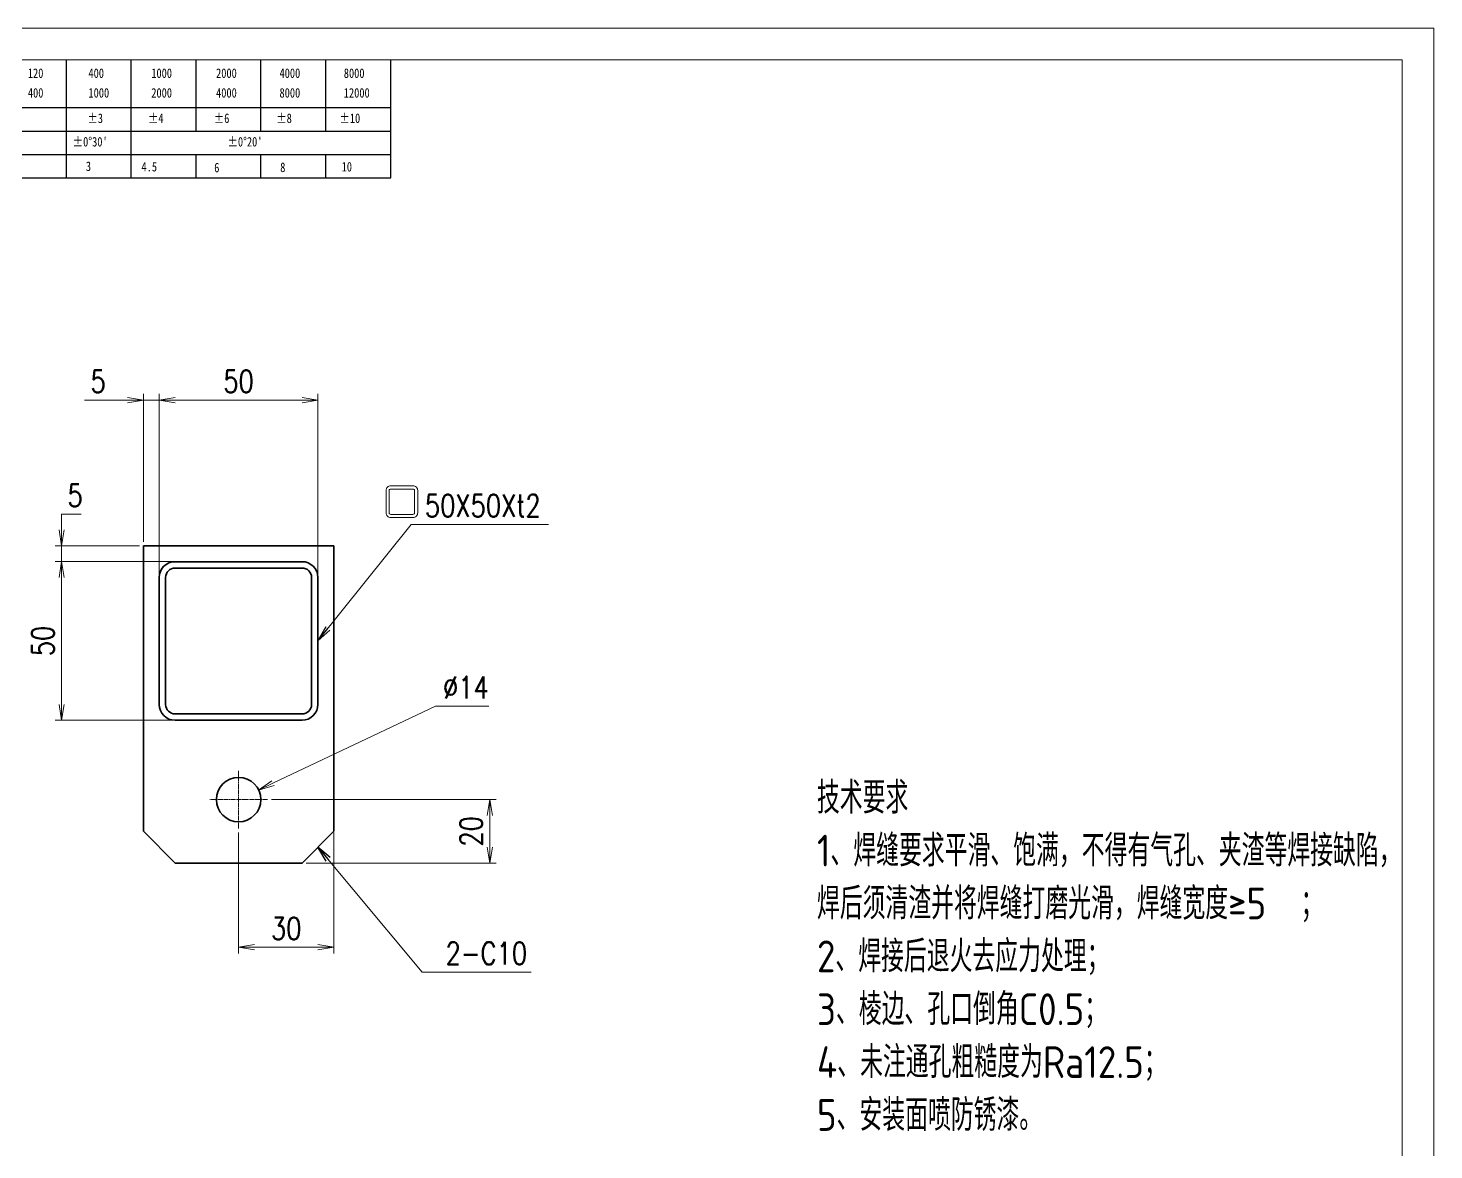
# Model space of a CAD drawing. Header units: millimetres. Extents: x 1333 to 106363, y -60675 to -5704.
# Drawn here: x 7827.5 to 8270.6, y -60219.5 to -59865.9 of the extents above; entities that cross this region are included whole.
import ezdxf

# ---------------------------------------------------------------- set-up
doc = ezdxf.new("R2010")
doc.units = ezdxf.units.MM
doc.header["$LTSCALE"] = 0.5
doc.linetypes.add('AM_ISO08W050x2', pattern=[9, 6, -0.75, 1.5, -0.75])
for name, color, linetype, lineweight in [('CENTER', 2, 'AM_ISO08W050x2', 15), ('DRAWING', 7, 'Continuous', 35), ('图框', 7, 'Continuous', 18), ('标注线', 3, 'Continuous', 18)]:
    doc.layers.add(name, color=color, linetype=linetype, lineweight=lineweight)
doc.layers.add('图框文字', color=7, linetype='Continuous')
doc.layers.add('打印', color=7, linetype='Continuous', lineweight=15, plot=False)
doc.layers.add('打印-禁用', color=7, linetype='Continuous', lineweight=15, plot=False)
doc.styles.add('DIM', font='romans.shx', dxfattribs={"width": 0.8, "bigfont": 'bigfont.shx'})
doc.styles.add('国标', font='simfang.ttf', dxfattribs={"width": 0.8})
doc.styles.add('机械长仿宋', font='gbenor.shx', dxfattribs={"height": 1, "bigfont": 'gbcbig.shx'})
doc.dimstyles.new('DEH 1-2', dxfattribs={"dimscale": 2, "dimtxt": 3.5, "dimasz": 2.5, "dimexe": 1, "dimexo": 0.625, "dimgap": 1.2, "dimtad": 1, "dimtoh": 1, "dimdsep": 46, "dimtxsty": 'DIM', "dimblk": 'OPEN', "dimcen": 0, "dimclrd": 8, "dimclre": 8, "dimclrt": 2, "dimazin": 2, "dimtfac": 0.5, "dimtmove": 0, "dimatfit": 3, "dimldrblk": 'OPEN', "dimfxl": 1, "dimtolj": 2, "dimlwd": 18, "dimlwe": 18, "dimarcsym": 0})
doc.dimstyles.new('DEH 1-2$3', dxfattribs={"dimscale": 2, "dimtxt": 3.5, "dimasz": 2.5, "dimexe": 1, "dimexo": 0.625, "dimgap": 1.2, "dimtad": 1, "dimtoh": 1, "dimdsep": 46, "dimtxsty": 'DIM', "dimblk": 'OPEN', "dimcen": 0, "dimclrd": 8, "dimclre": 8, "dimclrt": 2, "dimazin": 2, "dimtfac": 0.5, "dimtofl": 0, "dimtmove": 0, "dimatfit": 3, "dimldrblk": 'OPEN', "dimfxl": 1, "dimtolj": 2, "dimlwd": 18, "dimlwe": 18, "dimarcsym": 0})
doc.dimstyles.new('DEH 1-2$7', dxfattribs={"dimscale": 2, "dimtxt": 3.5, "dimasz": 2.5, "dimexe": 1, "dimexo": 0.625, "dimgap": 1.2, "dimtad": 1, "dimdsep": 46, "dimtxsty": 'DIM', "dimblk": 'OPEN', "dimcen": 0, "dimclrd": 8, "dimclre": 8, "dimclrt": 2, "dimazin": 2, "dimtfac": 0.5, "dimtmove": 0, "dimatfit": 3, "dimldrblk": 'OPEN', "dimfxl": 1, "dimtolj": 2, "dimlwd": 13, "dimlwe": 13, "dimarcsym": 1})

# ---------------------------------------------------------------- blocks, each defined once
blk = doc.blocks.new('GZDEH零件A3图框V01版')
at = {"layer": '图框', "linetype": 'Continuous'}
for p, q in [((3272.49, -1554.46), (2882.49, -1554.46)), ((3272.49, -1832.96), (3272.49, -1554.46))]:
    blk.add_line(p, q, dxfattribs=at)
at = {"layer": '图框文字', "color": 9}
for p, q in [((3061.98, -1561.98), (3061.98, -1554.46)), ((3072.2, -1561.98), (3072.2, -1554.46)), ((3082.42, -1561.98), (3082.42, -1554.46)), ((3092.64, -1561.98), (3092.64, -1554.46)), ((3102.86, -1561.98), (3102.86, -1554.46)), ((3113.09, -1573.08), (3113.09, -1554.46)), ((2996.09, -1561.98), (3113.09, -1561.98)), ((3061.98, -1573.08), (3061.98, -1561.98)), ((3072.2, -1573.08), (3072.2, -1561.98)), ((3082.42, -1565.68), (3082.42, -1561.98)), ((3092.64, -1565.68), (3092.64, -1561.98)), ((3102.86, -1565.68), (3102.86, -1561.98)), ((2996.09, -1565.68), (3113.09, -1565.68)), ((2996.09, -1569.38), (3113.09, -1569.38)), ((3082.42, -1573.08), (3082.42, -1569.48)), ((3092.64, -1573.08), (3092.64, -1569.38)), ((3102.86, -1573.08), (3102.86, -1569.38)), ((2990.09, -1573.08), (3113.09, -1573.08))]:
    blk.add_line(p, q, dxfattribs=at)
at = {"layer": '打印-禁用', "linetype": 'Continuous'}
for p, q in [((3277.49, -1549.46), (2857.49, -1549.46)), ((3277.49, -1846.46), (3277.49, -1549.46))]:
    blk.add_line(p, q, dxfattribs=at)
at = {"layer": '图框文字', "color": 9, "style": '国标', "width": 0.8}
for s, p in [('120', (3055.91, -1557.31)), ('400', (3065.46, -1557.31)), ('1000', (3075.36, -1557.31)), ('2000', (3085.57, -1557.31)), ('4000', (3095.57, -1557.31)), ('8000', (3105.7, -1557.31)), ('400', (3055.91, -1560.41)), ('1000', (3065.46, -1560.41)), ('2000', (3075.36, -1560.41)), ('4000', (3085.57, -1560.41)), ('8000', (3095.57, -1560.41)), ('12000', (3105.7, -1560.41)), ('±3', (3065.3, -1564.42)), ('±4', (3074.85, -1564.42)), ('±6', (3085.22, -1564.42)), ('±8', (3095.06, -1564.42)), ('±10', (3105.02, -1564.42)), ("±0%%D30'", (3062.98, -1568.12)), ("±0%%D20'", (3087.38, -1568.12)), ('3', (3065.05, -1571.98)), ('4.5', (3073.82, -1572.05)), ('6', (3085.28, -1572.19)), ('8', (3095.68, -1572.15)), ('10', (3105.36, -1572.06))]:
    blk.add_text(s, height=1.5, dxfattribs=at).set_placement(p)
blk = doc.blocks.new('DEH A3')
at = {"layer": '图框'}
blk.add_blockref('GZDEH零件A3图框V01版', (-2857.49, 1846.46), dxfattribs=at)
blk = doc.blocks.new('_Open')
at = {"color": 0, "linetype": 'ByBlock', "lineweight": -2}
for p, q in [((-1, 0.167), (0, 0)), ((-1, -0.167), (0, 0)), ((0, 0), (-1, 0))]:
    blk.add_line(p, q, dxfattribs=at)
blk = doc.blocks.new('*D162')
at = {"layer": 'Defpoints', "color": 0, "linetype": 'ByBlock', "transparency": 16777216}
for p in [(7868.82, -59983.11), (7863.82, -60029.06), (7868.82, -60039.06)]:
    blk.add_point(p, dxfattribs=at)
at = {"layer": '标注线', "color": 8, "linetype": 'ByBlock', "lineweight": 18, "transparency": 16777216}
for p, q in [((7858.82, -59983.11), (7845.29, -59983.11)), ((7863.82, -60027.81), (7863.82, -59981.11)), ((7868.82, -59983.11), (7863.82, -59983.11)), ((7868.82, -60037.81), (7868.82, -59981.11)), ((7873.82, -59983.11), (7878.82, -59983.11))]:
    blk.add_line(p, q, dxfattribs=at)
at = {"layer": '标注线', "color": 8, "linetype": 'ByBlock', "lineweight": 18, "transparency": 16777216, "xscale": 5, "yscale": 5, "zscale": 5}
blk.add_blockref('_Open', (7863.82, -59983.11), dxfattribs=at)
at = {"layer": '标注线', "color": 8, "linetype": 'ByBlock', "lineweight": 18, "transparency": 16777216, "xscale": 5, "yscale": 5, "zscale": 5, "rotation": 180}
blk.add_blockref('_Open', (7868.82, -59983.11), dxfattribs=at)
at = {"layer": '标注线', "color": 2, "linetype": 'ByBlock', "transparency": 16777216, "insert": (7849.55, -59977.21), "char_height": 7, "attachment_point": 5, "style": 'DIM'}
blk.add_mtext('\\A2;5', dxfattribs=at)
blk = doc.blocks.new('*D163')
at = {"layer": 'Defpoints', "color": 0, "linetype": 'ByBlock', "transparency": 16777216}
for p in [(7918.82, -59983.11), (7868.82, -60039.06), (7918.82, -60039.06)]:
    blk.add_point(p, dxfattribs=at)
at = {"layer": '标注线', "color": 8, "linetype": 'ByBlock', "lineweight": 18, "transparency": 16777216}
for p, q in [((7868.82, -60037.81), (7868.82, -59981.11)), ((7873.82, -59983.11), (7913.82, -59983.11)), ((7918.82, -60037.81), (7918.82, -59981.11))]:
    blk.add_line(p, q, dxfattribs=at)
at = {"layer": '标注线', "color": 8, "linetype": 'ByBlock', "lineweight": 18, "transparency": 16777216, "xscale": 5, "yscale": 5, "zscale": 5, "rotation": 180}
blk.add_blockref('_Open', (7868.82, -59983.11), dxfattribs=at)
at = {"layer": '标注线', "color": 8, "linetype": 'ByBlock', "lineweight": 18, "transparency": 16777216, "xscale": 5, "yscale": 5, "zscale": 5}
blk.add_blockref('_Open', (7918.82, -59983.11), dxfattribs=at)
at = {"layer": '标注线', "color": 2, "linetype": 'ByBlock', "transparency": 16777216, "insert": (7893.82, -59977.21), "char_height": 7, "attachment_point": 5, "style": 'DIM'}
blk.add_mtext('\\A2;50', dxfattribs=at)
blk = doc.blocks.new('*D164')
at = {"layer": 'Defpoints', "color": 0, "linetype": 'ByBlock', "transparency": 16777216}
for p in [(7838.05, -60029.06), (7863.82, -60029.06), (7874.75, -60034.06)]:
    blk.add_point(p, dxfattribs=at)
at = {"layer": '标注线', "color": 8, "linetype": 'ByBlock', "lineweight": 18, "transparency": 16777216}
for p, q in [((7838.05, -60024.06), (7838.05, -60019.06)), ((7838.05, -60019.06), (7844.18, -60019.06)), ((7862.57, -60029.06), (7836.05, -60029.06)), ((7838.05, -60034.06), (7838.05, -60029.06)), ((7873.5, -60034.06), (7836.05, -60034.06)), ((7838.05, -60039.06), (7838.05, -60044.06))]:
    blk.add_line(p, q, dxfattribs=at)
at = {"layer": '标注线', "color": 8, "linetype": 'ByBlock', "lineweight": 18, "transparency": 16777216, "xscale": 5, "yscale": 5, "zscale": 5}
for p, rotation in [((7838.05, -60029.06), 270), ((7838.05, -60034.06), 90)]:
    blk.add_blockref('_Open', p, dxfattribs=dict(at, rotation=rotation))
at = {"layer": '标注线', "color": 2, "linetype": 'ByBlock', "transparency": 16777216, "insert": (7842.31, -60013.16), "char_height": 7, "attachment_point": 5, "style": 'DIM'}
blk.add_mtext('\\A2;5', dxfattribs=at)
blk = doc.blocks.new('*D165')
at = {"layer": 'Defpoints', "color": 0, "linetype": 'ByBlock', "transparency": 16777216}
for p in [(7874.75, -60034.06), (7838.05, -60084.06), (7874.75, -60084.06)]:
    blk.add_point(p, dxfattribs=at)
at = {"layer": '标注线', "color": 8, "linetype": 'ByBlock', "lineweight": 18, "transparency": 16777216}
for p, q in [((7873.5, -60034.06), (7836.05, -60034.06)), ((7838.05, -60039.06), (7838.05, -60079.06)), ((7873.5, -60084.06), (7836.05, -60084.06))]:
    blk.add_line(p, q, dxfattribs=at)
at = {"layer": '标注线', "color": 8, "linetype": 'ByBlock', "lineweight": 18, "transparency": 16777216, "xscale": 5, "yscale": 5, "zscale": 5}
for p, rotation in [((7838.05, -60034.06), 90), ((7838.05, -60084.06), 270)]:
    blk.add_blockref('_Open', p, dxfattribs=dict(at, rotation=rotation))
at = {"layer": '标注线', "color": 2, "linetype": 'ByBlock', "transparency": 16777216, "insert": (7832.15, -60059.06), "char_height": 7, "attachment_point": 5, "rotation": 90, "style": 'DIM'}
blk.add_mtext('\\A2;50', dxfattribs=at)
blk = doc.blocks.new('*D166')
at = {"layer": 'Defpoints', "color": 0, "linetype": 'ByBlock', "transparency": 16777216}
for p in [(7902.92, -60109.06), (7913.82, -60129.06), (7973.03, -60129.06)]:
    blk.add_point(p, dxfattribs=at)
at = {"layer": '标注线', "color": 8, "linetype": 'ByBlock', "lineweight": 18, "transparency": 16777216}
for p, q in [((7904.17, -60109.06), (7975.03, -60109.06)), ((7973.03, -60114.06), (7973.03, -60124.06)), ((7915.07, -60129.06), (7975.03, -60129.06))]:
    blk.add_line(p, q, dxfattribs=at)
at = {"layer": '标注线', "color": 8, "linetype": 'ByBlock', "lineweight": 18, "transparency": 16777216, "xscale": 5, "yscale": 5, "zscale": 5}
for p, rotation in [((7973.03, -60109.06), 90), ((7973.03, -60129.06), 270)]:
    blk.add_blockref('_Open', p, dxfattribs=dict(at, rotation=rotation))
at = {"layer": '标注线', "color": 2, "linetype": 'ByBlock', "transparency": 16777216, "insert": (7967.13, -60119.06), "char_height": 7, "attachment_point": 5, "rotation": 90, "style": 'DIM'}
blk.add_mtext('\\A2;20', dxfattribs=at)
blk = doc.blocks.new('*D167')
at = {"layer": 'Defpoints', "color": 0, "linetype": 'ByBlock', "transparency": 16777216}
for p in [(7893.82, -60118.16), (7923.82, -60118.16), (7923.82, -60155.59)]:
    blk.add_point(p, dxfattribs=at)
at = {"layer": '标注线', "color": 8, "linetype": 'ByBlock', "lineweight": 18, "transparency": 16777216}
for p, q in [((7893.82, -60119.41), (7893.82, -60157.59)), ((7923.82, -60119.41), (7923.82, -60157.59)), ((7898.82, -60155.59), (7918.82, -60155.59))]:
    blk.add_line(p, q, dxfattribs=at)
at = {"layer": '标注线', "color": 8, "linetype": 'ByBlock', "lineweight": 18, "transparency": 16777216, "xscale": 5, "yscale": 5, "zscale": 5, "rotation": 180}
blk.add_blockref('_Open', (7893.82, -60155.59), dxfattribs=at)
at = {"layer": '标注线', "color": 8, "linetype": 'ByBlock', "lineweight": 18, "transparency": 16777216, "xscale": 5, "yscale": 5, "zscale": 5}
blk.add_blockref('_Open', (7923.82, -60155.59), dxfattribs=at)
at = {"layer": '标注线', "color": 2, "linetype": 'ByBlock', "transparency": 16777216, "insert": (7908.82, -60149.69), "char_height": 7, "attachment_point": 5, "style": 'DIM'}
blk.add_mtext('\\A2;30', dxfattribs=at)
blk = doc.blocks.new('*D168')
at = {"layer": 'Defpoints', "color": 0, "linetype": 'ByBlock', "transparency": 16777216}
for p in [(7900.14, -60106.06), (7887.5, -60112.06)]:
    blk.add_point(p, dxfattribs=at)
at = {"layer": '标注线', "color": 8, "linetype": 'ByBlock', "lineweight": 18, "transparency": 16777216}
for p, q in [((7955.85, -60079.63), (7904.66, -60103.92)), ((7972.65, -60079.63), (7955.85, -60079.63))]:
    blk.add_line(p, q, dxfattribs=at)
at = {"layer": '标注线', "color": 8, "linetype": 'ByBlock', "lineweight": 18, "transparency": 16777216, "xscale": 5, "yscale": 5, "zscale": 5, "rotation": 205.3837562380354}
blk.add_blockref('_Open', (7900.14, -60106.06), dxfattribs=at)
at = {"layer": '标注线', "color": 2, "linetype": 'ByBlock', "transparency": 16777216, "insert": (7965.45, -60073.73), "char_height": 7, "attachment_point": 5, "style": 'DIM'}
blk.add_mtext('\\A2;∅14', dxfattribs=at)
blk = doc.blocks.new('SQU_SHARP_MARK5')
at = {"color": 0, "linetype": 'ByBlock', "lineweight": -2}
for points in [[(-2.5, 4.25), (-2.5, 0.75, 0.414214), (-1.75, 0), (1.75, 0, 0.414214), (2.5, 0.75), (2.5, 4.25, 0.414214), (1.75, 5), (-1.75, 5, 0.414214)], [(-2, 4.25), (-2, 0.75, 0.414214), (-1.75, 0.5), (1.75, 0.5, 0.414214), (2, 0.75), (2, 4.25, 0.414214), (1.75, 4.5), (-1.75, 4.5, 0.414214)]]:
    blk.add_lwpolyline(points, format="xyb", close=True, dxfattribs=at)

msp = doc.modelspace()

# ---------------------------------------------------------------- linework, layer by layer
at = {"layer": 'CENTER', "lineweight": 13, "ltscale": 0.454999}
msp.add_line((7893.82, -60099.962), (7893.82, -60118.162), dxfattribs=at)
at = {"layer": 'CENTER', "lineweight": 13, "ltscale": 0.455}
msp.add_line((7902.92, -60109.062), (7884.72, -60109.062), dxfattribs=at)
at = {"layer": 'DRAWING', "color": 7, "lineweight": 35}
for p, q in [((7923.82, -60029.062), (7863.82, -60029.062)), ((7863.82, -60119.062), (7863.82, -60029.062)), ((7923.82, -60029.062), (7923.82, -60119.062)), ((7873.82, -60034.062), (7913.82, -60034.062)), ((7873.82, -60036.062), (7913.82, -60036.062)), ((7868.82, -60039.062), (7868.82, -60079.062)), ((7870.82, -60039.062), (7870.82, -60079.062)), ((7916.82, -60039.062), (7916.82, -60079.062)), ((7918.82, -60039.062), (7918.82, -60079.062)), ((7873.82, -60082.062), (7913.82, -60082.062)), ((7873.82, -60084.062), (7913.82, -60084.062)), ((7873.82, -60129.062), (7913.82, -60129.062))]:
    msp.add_line(p, q, dxfattribs=at)
at = {"layer": 'DRAWING', "color": 7, "lineweight": 35, "ltscale": 0.353553}
for p, q in [((7873.82, -60129.062), (7863.82, -60119.062)), ((7923.82, -60119.062), (7913.82, -60129.062))]:
    msp.add_line(p, q, dxfattribs=at)
at = {"layer": 'DRAWING', "color": 7, "lineweight": 35}
msp.add_circle((7893.82, -60109.062), 7, dxfattribs=at)
for centre, radius, start, end in [((7873.82, -60039.062), 5, 90, 180), ((7873.82, -60039.062), 3, 90, 180), ((7913.82, -60039.062), 5, 0, 90), ((7913.82, -60039.062), 3, 0, 90), ((7873.82, -60079.062), 5, 180, 270), ((7873.82, -60079.062), 3, 180, 270), ((7913.82, -60079.062), 5, 270, 0), ((7913.82, -60079.062), 3, 270, 0)]:
    msp.add_arc(centre, radius, start, end, dxfattribs=at)
at = {"layer": '打印'}
msp.add_lwpolyline([(7430.556, -59865.865), (8270.556, -59865.865), (8270.556, -60459.865), (7430.556, -60459.865)], close=True, dxfattribs=at)

# ---------------------------------------------------------------- block references
at = {"layer": '图框', "xscale": 2, "yscale": 2, "zscale": 2}
msp.add_blockref('DEH A3', (7430.556, -60459.865), dxfattribs=at)
at = {"layer": '标注线', "linetype": 'ByBlock', "xscale": 2, "yscale": 2, "zscale": 2}
msp.add_blockref('SQU_SHARP_MARK5', (7945.284, -60020.158), dxfattribs=at)

# ---------------------------------------------------------------- texts
at = {"layer": '标注线', "color": 2, "linetype": 'ByBlock', "char_height": 7, "attachment_point": 7, "style": 'DIM'}
for s, insert in [('{\\Fromans,bigfont|c134;50X50Xt2}', (7952.546, -60019.896)), ('{\\Fromans,bigfont|c134;2-C10}', (7959.059, -60161.034))]:
    msp.add_mtext(s, dxfattribs=dict(at, insert=insert))
at = {"layer": '标注线', "color": 2, "insert": (8076.1, -60103.471), "char_height": 20, "width": 412.08189, "attachment_point": 1, "style": '机械长仿宋'}
msp.add_mtext('{\\H0.5x;技术要求\\P1、\\A2;焊缝要求平滑、饱满，不得有气孔、夹渣等焊接缺陷，\\P焊后须清渣并将焊缝打磨光滑，焊缝宽度≥5  ；\\P\\A0;2、焊接后退火去应力处理；\\P3、\\A2;棱边、\\A0;孔口倒角C0.5；\\P4、未注通孔粗糙度为Ra12.5；\\P5、安装面喷防锈漆。   \\C3; }', dxfattribs=at)

# ---------------------------------------------------------------- dimensions: what is measured, and where the dimension line sits
at = {"layer": '标注线', "linetype": 'ByBlock'}
dim = msp.add_linear_dim(base=(7868.82, -59983.107), p1=(7863.82, -60029.062), p2=(7868.82, -60039.062), dimstyle='DEH 1-2', dxfattribs=at)
dim.commit()
dim.dimension.update_dxf_attribs({"geometry": '*D162', "text_midpoint": (7849.553, -59983.107), "dimtype": 160})
for base, p1, p2, picture, middle in [((7918.82, -59983.107), (7868.82, -60039.062), (7918.82, -60039.062), '*D163', (7893.82, -59977.207)), ((7923.82, -60155.589), (7893.82, -60118.162), (7923.82, -60118.162), '*D167', (7908.82, -60149.689))]:
    dim = msp.add_linear_dim(base=base, p1=p1, p2=p2, dimstyle='DEH 1-2', dxfattribs=at)
    dim.commit()
    dim.dimension.update_dxf_attribs({"geometry": picture, "text_midpoint": middle})
for base, p1, p2, picture, middle in [((7838.046, -60029.062), (7874.751, -60034.062), (7863.82, -60029.062), '*D164', (7842.313, -60013.162)), ((7838.046, -60084.062), (7874.751, -60034.062), (7874.751, -60084.062), '*D165', (7832.146, -60059.062)), ((7973.033, -60129.062), (7902.92, -60109.062), (7913.82, -60129.062), '*D166', (7967.133, -60119.062))]:
    dim = msp.add_linear_dim(base=base, p1=p1, p2=p2, angle=90, dimstyle='DEH 1-2', dxfattribs=at)
    dim.commit()
    dim.dimension.update_dxf_attribs({"geometry": picture, "text_midpoint": middle})
dim = msp.add_diameter_dim_2p(p1=(7887.496, -60112.063), p2=(7900.144, -60106.062), dimstyle='DEH 1-2$3', dxfattribs=at)
dim.commit()
dim.dimension.update_dxf_attribs({"geometry": '*D168', "text_midpoint": (7965.448, -60079.631), "dimtype": 163})

# ---------------------------------------------------------------- leaders
at = {"layer": '标注线', "linetype": 'ByBlock', "annotation_type": 0, "has_hookline": 1, "hookline_direction": 0}
for points, text_width in [([(7918.82, -60059.062), (7948.201, -60022.296), (7950.146, -60022.296)], 38.933), ([(7918.82, -60124.062), (7951.718, -60163.434), (7956.659, -60163.434)], 26.933)]:
    msp.add_leader(points, dimstyle='DEH 1-2$7', dxfattribs=dict(at, text_width=text_width))

doc.saveas('drawing.dxf')
